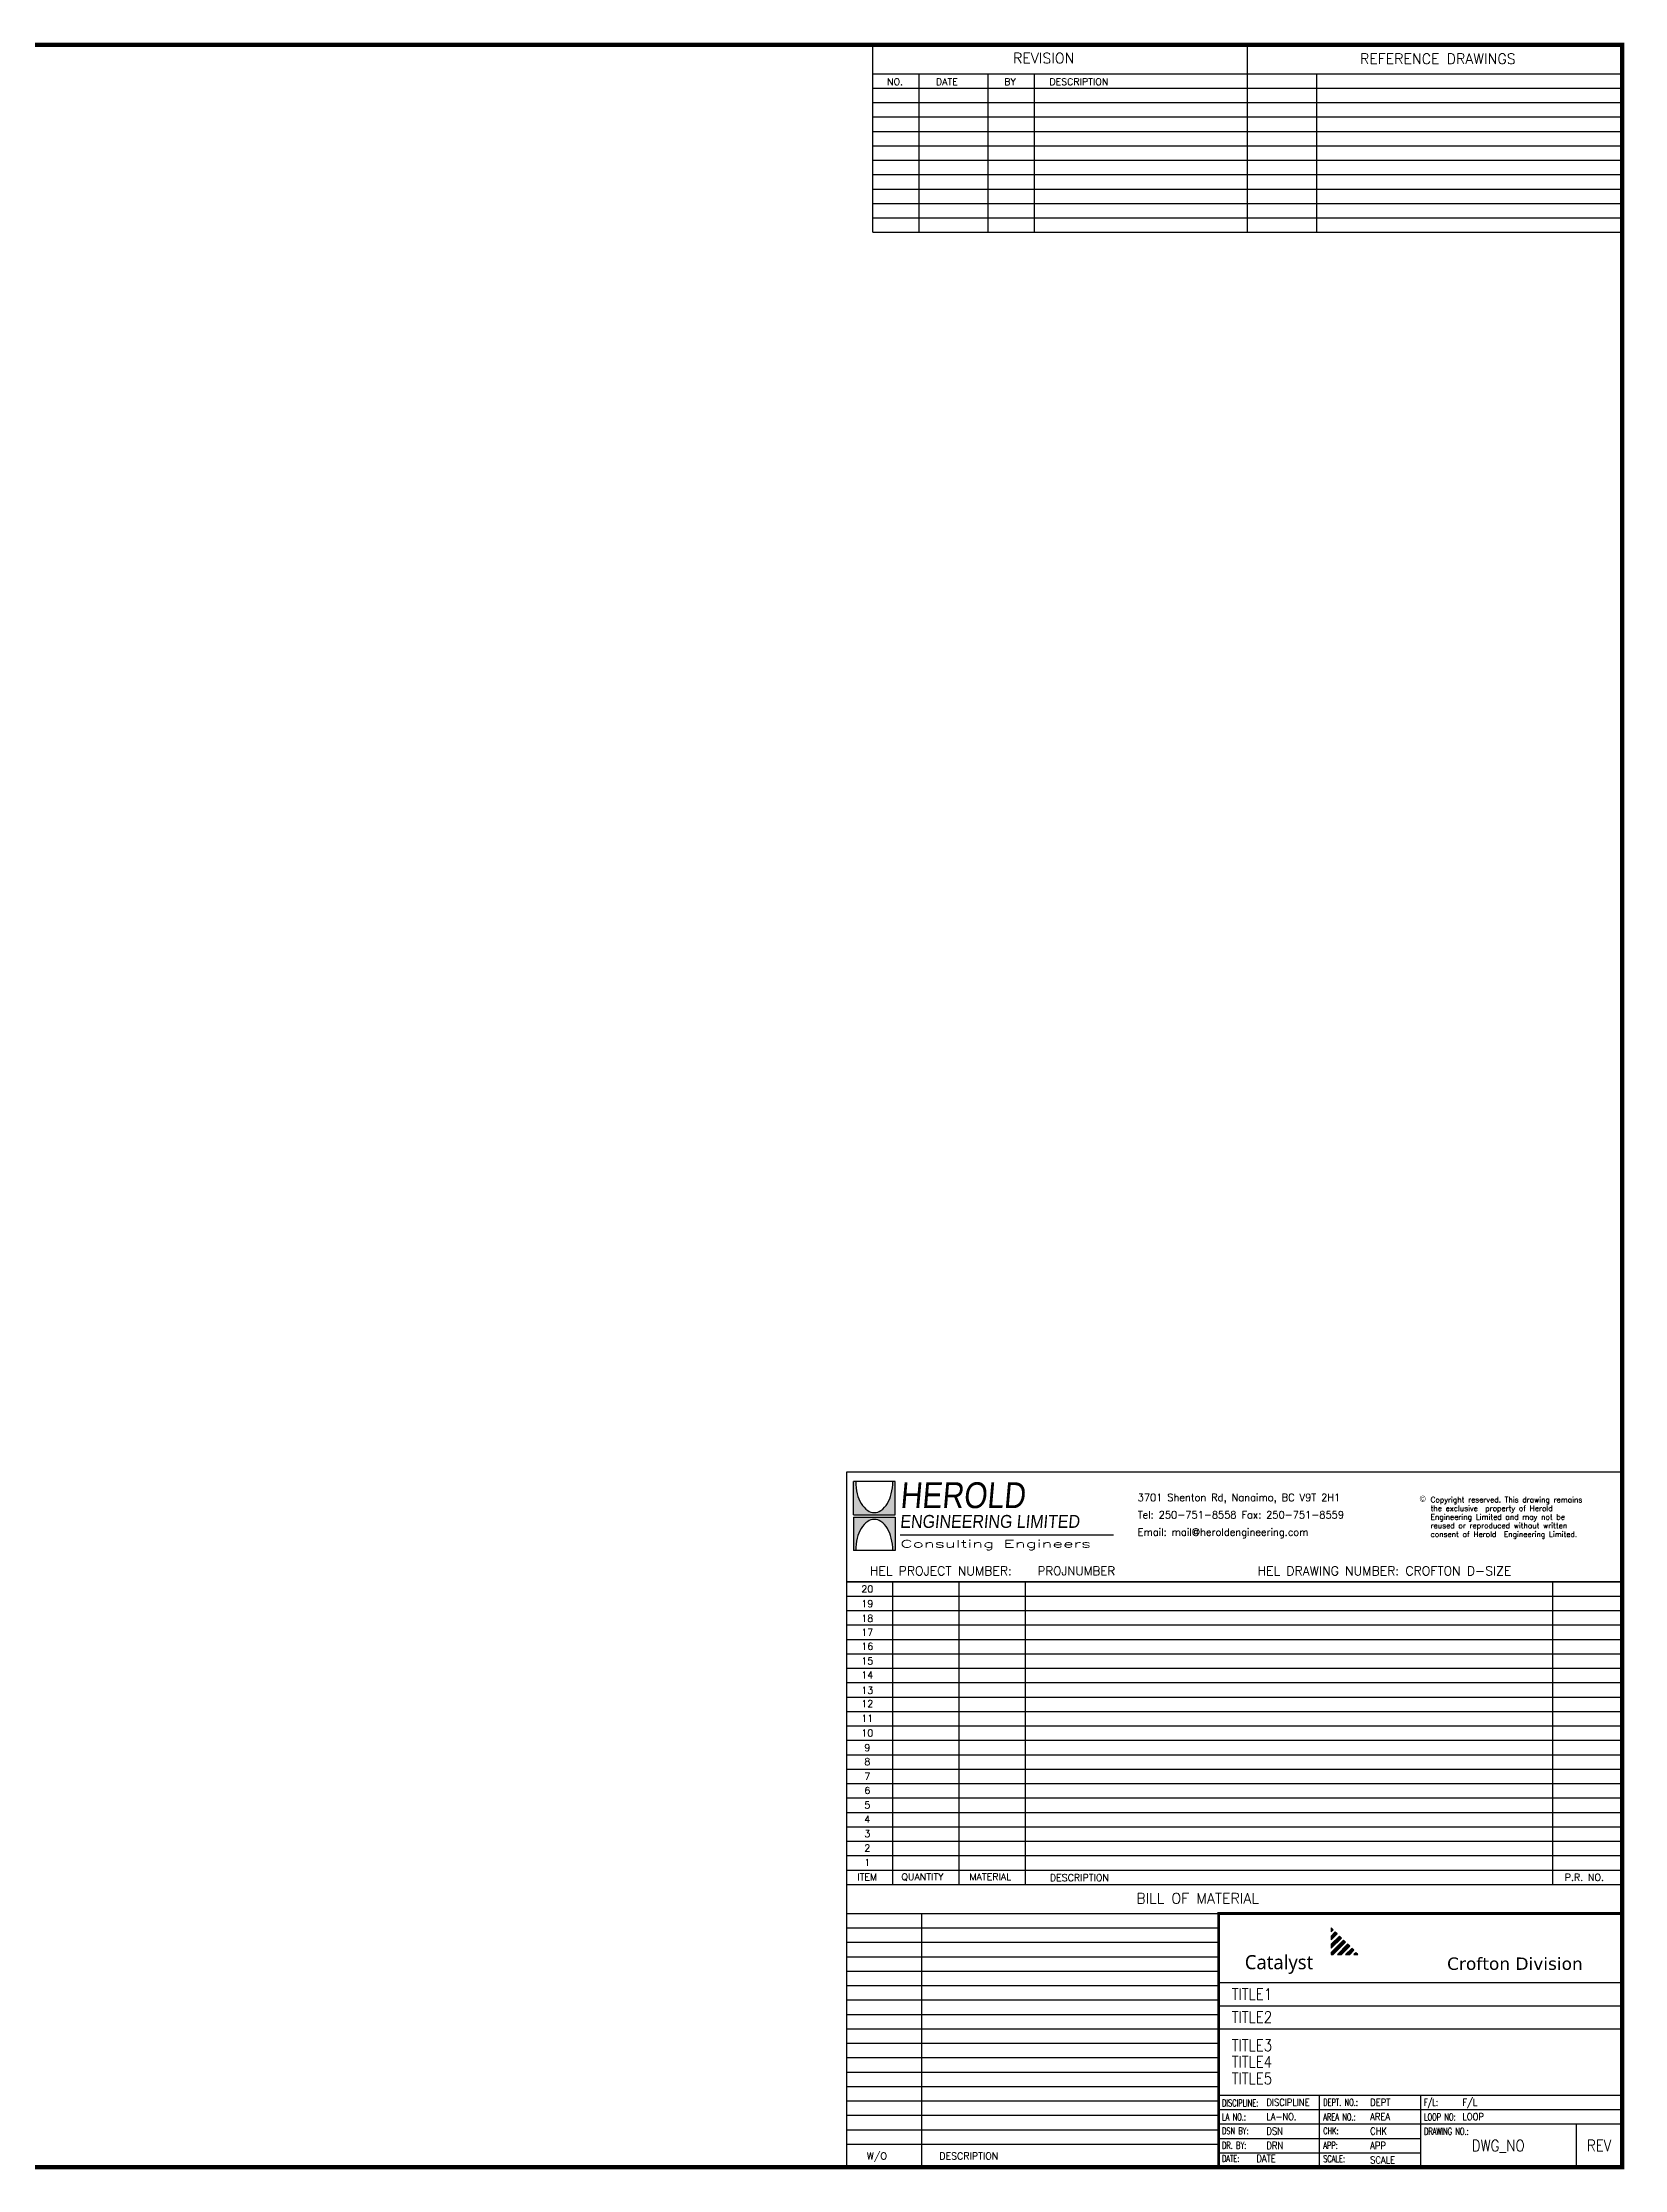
# Model space of a CAD drawing. Extents: x 0 to 34.3, y 0 to 23.
# Drawn here: x 17.12 to 34.27, y -0.03 to 23.02 of the extents above; entities that cross this region are included whole.
import ezdxf
from ezdxf.enums import TextEntityAlignment as Align

# ---------------------------------------------------------------- set-up
doc = ezdxf.new("R2010")
doc.units = 0
doc.header["$LTSCALE"] = 0.375
doc.header["$MEASUREMENT"] = 0
doc.layers.get('0').update_dxf_attribs({"linetype": 'CONTINUOUS'})
for name, color, linetype in [('BDR-18', 1, 'CONTINUOUS'), ('BDR-25', 4, 'CONTINUOUS'), ('BDR-35', 2, 'CONTINUOUS'), ('BOM', 7, 'CONTINUOUS'), ('BOM-TN', 7, 'CONTINUOUS'), ('BORDERFRAME', 3, 'CONTINUOUS'), ('FORMB', 7, 'CONTINUOUS'), ('LAYER_1', 7, 'CONTINUOUS'), ('REVISION', 7, 'CONTINUOUS'), ('Text_Large', 4, 'CONTINUOUS'), ('TITLEBLOCK', 7, 'CONTINUOUS'), ('TN', 2, 'CONTINUOUS'), ('~-TXT25', 6, 'CONTINUOUS')]:
    doc.layers.add(name, color=color, linetype=linetype)
doc.styles.add('Division', font='verdanab_0.ttf')
doc.styles.add('HEL25', font='simplex.shx', dxfattribs={"height": 4.724409})
doc.styles.add('LOGO-HEL', font='ERASBD.TTF')
doc.styles.add('LOGO2-HEL', font='ROMANS.shx')
doc.styles.add('PHEL25', font='simplex.shx', dxfattribs={"height": 0.098425})
doc.styles.add('ROMANS', font='romans.shx', dxfattribs={"height": 0.075})
doc.styles.get("Standard").update_dxf_attribs({"font": 'simplex.shx', "width": 0.85})
doc.styles.add('VERDANA', font='', dxfattribs={"height": 0.14})
doc.styles.get('VERDANA').set_extended_font_data('Lucida Sans')

# ---------------------------------------------------------------- blocks, each defined once
blk = doc.blocks.new('*X2')
at = {"color": 0, "linetype": 'Continuous'}
for p, q in [((146.7, 150.8), (148.6, 150.8)), ((146.9, 151), (148.8, 151)), ((147.2, 151.2), (149.1, 151.2)), ((147.4, 151.5), (149.3, 151.5)), ((147.7, 151.8), (149.6, 151.8)), ((147.9, 152), (149.8, 152)), ((148.2, 152.2), (150.1, 152.2)), ((148.4, 152.5), (150.1, 152.5)), ((148.7, 152.8), (149.8, 152.8)), ((148.9, 153), (149.6, 153)), ((149.2, 153.2), (149.3, 153.2)), ((144.9, 149), (146.8, 149)), ((144.9, 148.8), (146.6, 148.8)), ((144.9, 148.5), (146.3, 148.5)), ((144.9, 148.2), (146.1, 148.2)), ((144.9, 148), (145.8, 148)), ((144.9, 147.8), (145.6, 147.8)), ((144.9, 147.5), (145.3, 147.5)), ((144.9, 147.2), (145.1, 147.2)), ((145.2, 149.2), (147.1, 149.2)), ((145.4, 149.5), (147.3, 149.5)), ((145.7, 149.8), (147.6, 149.8)), ((145.9, 150), (147.8, 150)), ((146.2, 150.2), (148.1, 150.2)), ((146.4, 150.5), (148.3, 150.5))]:
    blk.add_line(p, q, dxfattribs=at)
blk = doc.blocks.new('*X3')
at = {"color": 0, "linetype": 'Continuous'}
for p, q in [((151.1, 150.8), (151.8, 150.8)), ((151.4, 151), (151.6, 151)), ((144.9, 144.5), (146.8, 144.5)), ((144.9, 144.2), (146.5, 144.2)), ((144.9, 144), (146.3, 144)), ((144.9, 143.8), (146, 143.8)), ((145.1, 144.8), (147, 144.8)), ((145.4, 145), (147.3, 145)), ((145.6, 145.2), (147.5, 145.2)), ((145.9, 145.5), (147.8, 145.5)), ((146.1, 145.8), (148, 145.8)), ((146.4, 146), (148.3, 146)), ((146.6, 146.2), (148.5, 146.2)), ((146.9, 146.5), (148.8, 146.5)), ((147.1, 146.8), (149, 146.8)), ((147.4, 147), (149.3, 147)), ((147.6, 147.2), (149.5, 147.2)), ((147.9, 147.5), (149.8, 147.5)), ((148.1, 147.8), (150, 147.8)), ((148.4, 148), (150.3, 148)), ((148.6, 148.2), (150.5, 148.2)), ((148.9, 148.5), (150.8, 148.5)), ((149.1, 148.8), (151, 148.8)), ((149.4, 149), (151.3, 149)), ((149.6, 149.2), (151.5, 149.2)), ((149.9, 149.5), (151.8, 149.5)), ((150.1, 149.8), (152, 149.8)), ((150.4, 150), (152.3, 150)), ((150.6, 150.2), (152.3, 150.2)), ((150.9, 150.5), (152.1, 150.5))]:
    blk.add_line(p, q, dxfattribs=at)
blk = doc.blocks.new('*X6')
at = {"color": 0, "linetype": 'Continuous'}
for p, q in [((157.6, 143.8), (158.8, 143.8)), ((157.8, 144), (158.6, 144)), ((158.1, 144.2), (158.3, 144.2))]:
    blk.add_line(p, q, dxfattribs=at)
blk = doc.blocks.new('*X4')
at = {"color": 0, "linetype": 'Continuous'}
for p, q in [((148.6, 143.8), (150.5, 143.8)), ((148.9, 144), (150.8, 144)), ((149.1, 144.2), (151, 144.2)), ((149.4, 144.5), (151.3, 144.5)), ((149.6, 144.8), (151.5, 144.8)), ((149.9, 145), (151.8, 145)), ((150.1, 145.2), (152, 145.2)), ((150.4, 145.5), (152.3, 145.5)), ((150.6, 145.8), (152.5, 145.8)), ((150.9, 146), (152.8, 146)), ((151.1, 146.2), (153, 146.2)), ((151.4, 146.5), (153.3, 146.5)), ((151.6, 146.8), (153.5, 146.8)), ((151.9, 147), (153.8, 147)), ((152.1, 147.2), (154, 147.2)), ((152.4, 147.5), (154.3, 147.5)), ((152.6, 147.8), (154.5, 147.8)), ((152.9, 148), (154.6, 148)), ((153.1, 148.2), (154.3, 148.2)), ((153.4, 148.5), (154.1, 148.5)), ((153.6, 148.8), (153.8, 148.8))]:
    blk.add_line(p, q, dxfattribs=at)
blk = doc.blocks.new('*X5')
at = {"color": 0, "linetype": 'Continuous'}
for p, q in [((153.1, 143.8), (155, 143.8)), ((153.3, 144), (155.3, 144)), ((153.6, 144.2), (155.5, 144.2)), ((153.8, 144.5), (155.8, 144.5)), ((154.1, 144.8), (156, 144.8)), ((154.3, 145), (156.3, 145)), ((154.6, 145.2), (156.5, 145.2)), ((154.8, 145.5), (156.8, 145.5)), ((155.1, 145.8), (156.8, 145.8)), ((155.3, 146), (156.6, 146)), ((155.6, 146.2), (156.3, 146.2)), ((155.8, 146.5), (156.1, 146.5))]:
    blk.add_line(p, q, dxfattribs=at)
blk = doc.blocks.new('*X1')
at = {"color": 0, "linetype": 'Continuous'}
for p, q in [((144.9, 153.5), (146.8, 153.5)), ((144.9, 153.2), (146.6, 153.2)), ((144.9, 153), (146.3, 153)), ((144.9, 152.8), (146.1, 152.8)), ((144.9, 152.5), (145.8, 152.5)), ((144.9, 152.2), (145.6, 152.2)), ((144.9, 152), (145.3, 152)), ((144.9, 151.8), (145.1, 151.8)), ((145.2, 153.8), (147.1, 153.8)), ((145.4, 154), (147.3, 154)), ((145.7, 154.2), (147.6, 154.2)), ((145.9, 154.5), (147.8, 154.5)), ((146.2, 154.8), (147.8, 154.8)), ((146.4, 155), (147.6, 155)), ((146.7, 155.2), (147.3, 155.2)), ((146.9, 155.5), (147.1, 155.5))]:
    blk.add_line(p, q, dxfattribs=at)
blk = doc.blocks.new('*X0')
at = {"color": 0, "linetype": 'Continuous'}
for p, q in [((144.9, 157.5), (145.1, 157.5)), ((144.9, 157.2), (145.3, 157.2)), ((144.9, 157), (145.6, 157)), ((144.9, 156.8), (145.6, 156.8)), ((144.9, 156.5), (145.4, 156.5)), ((144.9, 156.2), (145.1, 156.2)), ((144.9, 156), (144.9, 156))]:
    blk.add_line(p, q, dxfattribs=at)
blk = doc.blocks.new('copyright')
at = {"layer": 'BDR-25', "insert": (0.114, -0.041), "char_height": 0.05859, "width": 0.04464, "attachment_point": 1, "style": 'LOGO2-HEL'}
blk.add_mtext('{\\fBankGothic Lt BT|b0|i0|c0|p34;\\H1.125x;©} ', dxfattribs=at)

msp = doc.modelspace()

# ---------------------------------------------------------------- hatches: boundary and pattern name
at = {"layer": 'BDR-18'}
for points in [[(26, 7.193, -0.074062), (25.957, 7.296, -0.060657), (25.941, 7.431), (25.916, 7.431), (25.916, 7.069), (26.368, 7.069), (26.368, 7.431), (26.343, 7.431, -0.060657), (26.327, 7.296, -0.074062), (26.284, 7.193, -0.106906), (26.213, 7.116, -0.152862), (26.142, 7.094, -0.152862), (26.071, 7.116, -0.106906)], [(26.284, 6.921, -0.074062), (26.327, 6.818, -0.060657), (26.343, 6.683), (26.368, 6.683), (26.368, 7.045), (25.916, 7.045), (25.916, 6.683), (25.941, 6.683, -0.060657), (25.957, 6.818, -0.074062), (26, 6.921, -0.106906), (26.071, 6.998, -0.152862), (26.142, 7.02, -0.152862), (26.213, 6.998, -0.106906)]]:
    msp.add_hatch(color=253, dxfattribs=at).paths.add_polyline_path(points)

# ---------------------------------------------------------------- linework, layer by layer
at = {"layer": 'BDR-18', "ltscale": 8}
for p, q in [((26.368, 7.431), (25.916, 7.431)), ((25.916, 7.069), (25.916, 7.431)), ((26.368, 7.069), (26.368, 7.431)), ((25.916, 7.069), (26.368, 7.069)), ((25.916, 7.045), (26.368, 7.045)), ((25.916, 7.045), (25.916, 6.683)), ((26.368, 7.045), (26.368, 6.683)), ((26.368, 6.683), (25.916, 6.683))]:
    msp.add_line(p, q, dxfattribs=at)
for centre, radius, start, end in [((26.504, 7.431), 0.563, 180, 193.8846), ((25.78, 7.431), 0.563, 346.1154, 360), ((26.325, 7.387), 0.379, 193.8846, 210.8274), ((26.213, 7.32), 0.248, 210.8274, 235.2356), ((26.071, 7.32), 0.248, 304.7644, 329.1726), ((25.959, 7.387), 0.379, 329.1726, 346.1154), ((26.325, 6.727), 0.379, 149.1726, 166.1154), ((26.213, 6.794), 0.248, 124.7644, 149.1726), ((26.142, 7.218), 0.124, 235.2356, 270), ((26.142, 6.896), 0.124, 90, 124.7644), ((26.142, 7.218), 0.124, 270, 304.7644), ((26.142, 6.896), 0.124, 55.2356, 90), ((26.071, 6.794), 0.248, 30.8274, 55.2356), ((25.959, 6.727), 0.379, 13.8846, 30.8274), ((26.504, 6.683), 0.563, 166.1154, 180), ((25.78, 6.683), 0.563, 0, 13.8846)]:
    msp.add_arc(centre, radius, start, end, dxfattribs=at)
at = {"layer": 'BDR-25'}
msp.add_line((26.422, 6.854), (28.735, 6.854), dxfattribs=at)
at = {"layer": 'BOM', "color": 3}
for p, q in [((25.844, 6.345), (34.25, 6.345)), ((25.844, 2.75), (25.844, 6.345)), ((26.344, 3.063), (26.344, 6.345)), ((27.063, 3.063), (27.063, 6.345)), ((27.781, 3.063), (27.781, 6.345)), ((33.5, 3.063), (33.5, 6.345)), ((25.844, 6.188), (34.25, 6.188)), ((25.844, 6.032), (34.25, 6.032)), ((25.844, 5.876), (34.25, 5.876)), ((25.844, 5.72), (34.25, 5.72)), ((25.844, 5.563), (34.25, 5.563)), ((25.844, 5.407), (34.25, 5.407)), ((25.844, 5.251), (34.25, 5.251)), ((25.844, 5.095), (34.25, 5.095)), ((25.844, 4.938), (34.25, 4.938)), ((25.844, 4.782), (34.25, 4.782)), ((25.844, 4.626), (34.25, 4.626)), ((25.844, 4.47), (34.25, 4.47)), ((25.844, 4.313), (34.25, 4.313)), ((25.844, 4.157), (34.25, 4.157)), ((25.844, 4.001), (34.25, 4.001)), ((25.844, 3.845), (34.25, 3.845)), ((25.844, 3.688), (34.25, 3.688)), ((25.844, 3.532), (34.25, 3.532)), ((25.844, 3.376), (34.25, 3.376)), ((25.844, 3.22), (34.25, 3.22)), ((25.844, 3.063), (34.25, 3.063))]:
    msp.add_line(p, q, dxfattribs=at)
msp.add_lwpolyline([(25.844, 6.579), (25.844, 7.535), (34.25, 7.535), (34.25, 6.579)], dxfattribs=at)
at = {"layer": 'BORDERFRAME', "color": 3, "const_width": 0.05}
msp.add_lwpolyline([(34.25, 0), (34.25, 23), (0, 23), (0, 0)], close=True, dxfattribs=at)
at = {"layer": 'BORDERFRAME'}
msp.add_lwpolyline([(34.25, 6.579), (34.25, 6.345), (25.844, 6.345), (25.844, 6.579)], dxfattribs=at)
at = {"layer": 'LAYER_1', "color": 1}
for points in [[(31.117, 2.572), (31.096, 2.594), (31.096, 2.551)], [(31.14, 2.55), (31.096, 2.505), (31.096, 2.462), (31.162, 2.528)], [(31.115, 2.572), (31.098, 2.59), (31.098, 2.555)], [(31.14, 2.547), (31.098, 2.504), (31.098, 2.466), (31.159, 2.528)], [(31.185, 2.505), (31.096, 2.416), (31.096, 2.372), (31.207, 2.483)], [(31.229, 2.461), (31.096, 2.327), (31.096, 2.305), (31.117, 2.305), (31.251, 2.439)], [(31.185, 2.502), (31.098, 2.415), (31.098, 2.377), (31.204, 2.483)], [(31.229, 2.458), (31.098, 2.326), (31.098, 2.307), (31.117, 2.307), (31.248, 2.439)], [(31.274, 2.416), (31.163, 2.305), (31.207, 2.305), (31.296, 2.394)], [(31.274, 2.413), (31.168, 2.307), (31.206, 2.307), (31.293, 2.394)], [(31.318, 2.371), (31.252, 2.305), (31.296, 2.305), (31.34, 2.35)], [(31.318, 2.369), (31.257, 2.307), (31.295, 2.307), (31.337, 2.35)], [(31.385, 2.305), (31.363, 2.327), (31.341, 2.305), (31.385, 2.305)], [(31.38, 2.307), (31.363, 2.324), (31.346, 2.307)]]:
    msp.add_lwpolyline(points, close=True, dxfattribs=at)
at = {"layer": 'REVISION', "color": 3}
for p, q in [((26.128, 20.969), (26.128, 23)), ((30.189, 20.969), (30.189, 23)), ((26.128, 22.687), (34.25, 22.687)), ((26.628, 20.969), (26.628, 22.687)), ((27.378, 20.969), (27.378, 22.687)), ((27.878, 20.969), (27.878, 22.687)), ((30.939, 20.969), (30.939, 22.687)), ((26.128, 22.531), (34.25, 22.531)), ((26.128, 22.375), (34.25, 22.375)), ((26.128, 22.219), (34.25, 22.219)), ((26.128, 22.062), (34.25, 22.062)), ((26.128, 21.906), (34.25, 21.906)), ((26.128, 21.75), (34.25, 21.75)), ((26.128, 21.594), (34.25, 21.594)), ((26.128, 21.437), (34.25, 21.437)), ((26.128, 21.281), (34.25, 21.281)), ((26.128, 21.125), (34.25, 21.125)), ((26.128, 20.969), (34.25, 20.969))]:
    msp.add_line(p, q, dxfattribs=at)
at = {"layer": 'TITLEBLOCK', "color": 3}
for p, q in [((25.844, 2.75), (29.875, 2.75)), ((25.844, 0), (25.844, 2.75)), ((25.844, 2.594), (29.875, 2.594)), ((26.656, 0), (26.656, 2.75)), ((25.844, 2.437), (29.875, 2.437)), ((25.844, 2.281), (29.875, 2.281)), ((25.844, 2.281), (29.875, 2.281)), ((25.844, 2.125), (29.875, 2.125)), ((25.844, 1.969), (29.875, 1.969)), ((29.875, 2), (34.25, 2)), ((25.844, 1.812), (29.875, 1.812)), ((25.844, 1.656), (29.875, 1.656)), ((29.875, 1.75), (34.25, 1.75)), ((25.844, 1.5), (29.875, 1.5)), ((29.875, 1.5), (34.25, 1.5)), ((25.844, 1.344), (29.875, 1.344)), ((25.844, 1.187), (29.875, 1.187)), ((25.844, 1.031), (29.875, 1.031)), ((25.844, 0.875), (29.875, 0.875)), ((25.844, 0.719), (29.875, 0.719)), ((29.875, 0.781), (34.25, 0.781)), ((32.062, 0.781), (32.062, 0)), ((25.844, 0.562), (29.875, 0.562)), ((29.875, 0.625), (34.25, 0.625)), ((29.875, 0.469), (34.25, 0.469)), ((33.75, 0.469), (33.75, 0)), ((25.844, 0.406), (29.875, 0.406)), ((25.844, 0.25), (29.875, 0.25)), ((29.875, 0.312), (32.062, 0.312)), ((29.875, 0.156), (32.062, 0.156))]:
    msp.add_line(p, q, dxfattribs=at)
at = {"layer": 'TITLEBLOCK', "color": 3, "const_width": 0.0312}
msp.add_lwpolyline([(29.875, 0), (29.875, 2.75), (34.25, 2.75)], dxfattribs=at)
at = {"layer": 'TN', "color": 3}
msp.add_line((30.969, 0), (30.969, 0.781), dxfattribs=at)

# ---------------------------------------------------------------- block references
msp.add_blockref('copyright', (31.941, 7.317))
at = {"color": 1, "linetype": 'Continuous', "xscale": 0.01990847543685703, "yscale": 0.01990847543685703, "zscale": 0.01990847543685703}
for name in ['*X0', '*X1', '*X2', '*X3', '*X4', '*X5', '*X6']:
    msp.add_blockref(name, (28.214, -0.55), dxfattribs=at)

# ---------------------------------------------------------------- texts
at = {"color": 1, "style": 'VERDANA'}
msp.add_text('Catalyst', height=0.1529, dxfattribs=at).set_placement((30.159, 2.145))
at = {"layer": 'BDR-25', "style": 'LOGO2-HEL'}
for s, insert, char_height, width, attachment_point, line_spacing_factor in [('3701 Shenton Rd, Nanaimo, BC V9T 2H1 \\PTel: 250-751-8558 Fax: 250-751-8559 \\PEmail: mail@heroldengineering.com', (28.998, 7.057), 0.07812, 2.81301, 4, 1.44), ('Copyright reserved. This drawing remains the exclusive  property of Herold Engineering Limited and may not be  reused or reproduced without written consent of Herold  Engineering Limited.', (32.173, 7.263), 0.058594, 1.9225, 1, 0.96)]:
    msp.add_mtext(s, dxfattribs=dict(at, insert=insert, char_height=char_height, width=width, attachment_point=attachment_point, line_spacing_factor=line_spacing_factor))
at = {"layer": 'BDR-35', "ltscale": 8, "style": 'LOGO-HEL', "oblique": 5}
for s, height, width, p in [('HEROLD', 0.2802, 0.8688, (26.42, 7.142)), ('ENGINEERING LIMITED', 0.1401, 0.9261, (26.42, 6.928))]:
    msp.add_text(s, height=height, dxfattribs=dict(at, width=width)).set_placement(p)
at = {"layer": 'BDR-35', "ltscale": 8, "style": 'LOGO2-HEL', "width": 1.8346}
msp.add_text('Consulting Engineers', height=0.08034, dxfattribs=at).set_placement((26.426, 6.715))
at = {"layer": 'BOM-TN', "color": 2, "style": 'ROMANS'}
for s, p in [('20', (26.066, 6.267)), ('19', (26.066, 6.107)), ('18', (26.066, 5.949)), ('17', (26.066, 5.796)), ('16', (26.066, 5.644)), ('15', (26.066, 5.485)), ('14', (26.066, 5.333)), ('13', (26.066, 5.168)), ('12', (26.066, 5.022)), ('11', (26.066, 4.863)), ('10', (26.066, 4.704)), ('9', (26.066, 4.546)), ('8', (26.066, 4.393)), ('7', (26.066, 4.235)), ('5', (26.066, 3.924)), ('6', (26.066, 4.082)), ('4', (26.066, 3.771)), ('3', (26.066, 3.613)), ('2', (26.066, 3.46)), ('1', (26.066, 3.302))]:
    msp.add_text(s, height=0.075, dxfattribs=at).set_placement(p, align=Align.MIDDLE)
for s, p in [('ITEM', (25.958, 3.108)), ('QUANTITY', (26.436, 3.109)), ('MATERIAL', (27.174, 3.109)), ('DESCRIPTION', (28.046, 3.101)), ('P.R. NO.', (33.628, 3.102))]:
    msp.add_text(s, height=0.075, dxfattribs=at).set_placement(p)
at = {"layer": 'BOM-TN', "style": 'ROMANS'}
msp.add_text('BILL OF MATERIAL', height=0.1125, dxfattribs=at).set_placement((28.982, 2.857))
at = {"layer": 'FORMB', "color": 1, "style": 'Division'}
msp.add_text('Crofton Division', height=0.13416, dxfattribs=at).set_placement((32.352, 2.138))
at = {"layer": 'REVISION', "color": 2, "style": 'ROMANS'}
for s, height, p in [('REVISION', 0.1125, (27.646, 22.8)), ('REFERENCE DRAWINGS', 0.1125, (31.407, 22.793)), ('NO.', 0.075, (26.281, 22.562)), ('DATE', 0.075, (26.81, 22.562)), ('BY', 0.075, (27.55, 22.562)), ('DESCRIPTION', 0.075, (28.04, 22.562))]:
    msp.add_text(s, height=height, dxfattribs=at).set_placement(p)
at = {"layer": 'Text_Large', "width": 0.85}
for tag, text, p in [('TITLE1', 'T1', (30.018, 1.875)), ('TITLE2', 'T2', (30.018, 1.625)), ('TITLE3', 'T3', (30.018, 1.32)), ('TITLE4', 'T4', (30.018, 1.141)), ('TITLE5', 'T5', (30.018, 0.961))]:
    msp.add_attdef(tag, text=text, height=0.125, dxfattribs=at).set_placement(p, align=Align.MIDDLE_LEFT)
for tag, text, p in [('DWG_NO', 'D-', (32.906, 0.234)), ('REV', '00', (34, 0.234))]:
    msp.add_attdef(tag, text=text, height=0.125, dxfattribs=at).set_placement(p, align=Align.MIDDLE_CENTER)
at = {"layer": 'TN', "style": 'ROMANS', "width": 0.7}
for s, p in [('DISCIPLINE:', (29.912, 0.659)), ('DEPT. NO.:', (31.009, 0.665)), ('F/L:', (32.102, 0.665)), ('LA NO.:', (29.912, 0.507)), ('AREA NO.:', (31.009, 0.507)), ('LOOP NO:', (32.102, 0.507)), ('DSN BY:', (29.912, 0.356)), ('DR. BY:', (29.912, 0.198)), ('APP:', (31.009, 0.198)), ('CHK:', (31.009, 0.356)), ('DRAWING NO.:', (32.102, 0.35)), ('DATE:', (29.912, 0.056)), ('SCALE:', (31.009, 0.053))]:
    msp.add_text(s, height=0.075, dxfattribs=at).set_placement(p)
at = {"layer": 'TN', "style": 'ROMANS'}
for s, p in [('W/O', (26.061, 0.084)), ('DESCRIPTION', (26.847, 0.084))]:
    msp.add_text(s, height=0.075, dxfattribs=at).set_placement(p)
at = {"layer": 'TN', "width": 0.85}
for tag, text, p in [('DISCIPLINE', 'ELEC.', (30.393, 0.703)), ('DEPT', '-', (31.518, 0.703)), ('F/L', '1-', (32.518, 0.703)), ('LA-NO.', 'LA No.', (30.393, 0.547)), ('AREA', '-', (31.518, 0.547)), ('LOOP', '-', (32.518, 0.547)), ('DSN', 'A.L.', (30.393, 0.391)), ('DRN', 'DRAWN BY', (30.393, 0.234)), ('APP', '-', (31.518, 0.234)), ('CHK', '-', (31.518, 0.391)), ('DATE', '', (30.285, 0.093)), ('SCALE', 'NTS', (31.518, 0.078))]:
    msp.add_attdef(tag, text=text, height=0.0781, dxfattribs=at).set_placement(p, align=Align.MIDDLE_LEFT)
at = {"layer": '~-TXT25', "char_height": 0.09843, "attachment_point": 4, "style": 'HEL25'}
for s, width, insert in [('HEL PROJECT NUMBER:  ', 3.23853, (26.094, 6.462)), ('HEL DRAWING NUMBER: CROFTON D-SIZE', 4.29766, (30.297, 6.462))]:
    msp.add_mtext_dynamic_manual_height_columns(s, width=width, gutter_width=23.622, heights=[0], dxfattribs=dict(at, insert=insert))
at = {"layer": '~-TXT25', "style": 'PHEL25'}
msp.add_attdef('PROJNUMBER', text='0000-000', height=0.0938, dxfattribs=at).set_placement((27.913, 6.462), align=Align.MIDDLE_LEFT)

doc.saveas('drawing.dxf')
